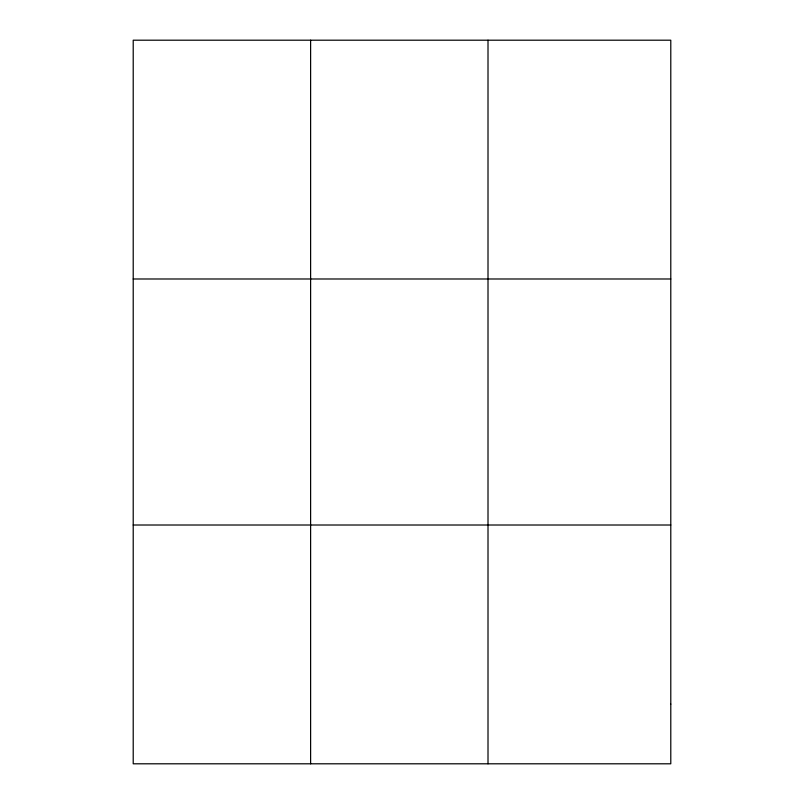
<?xml version="1.0" encoding="UTF-8"?>
<svg xmlns="http://www.w3.org/2000/svg" width="804" height="804" viewBox="0 0 804 804"><rect width="100%" height="100%" fill="white"/><g stroke="black" fill="none" stroke-linecap="round" stroke-linejoin="round"><path stroke-width="1.21" d="M310.615 763.8L310.615 40.2M488.008 763.8L488.008 40.2M133.213 278.988L670.787 278.988M133.213 525.012L670.787 525.012M670.787 704.103L670.787 763.8L133.213 763.8L133.213 40.2L670.787 40.2L670.787 704.103"/></g></svg>
